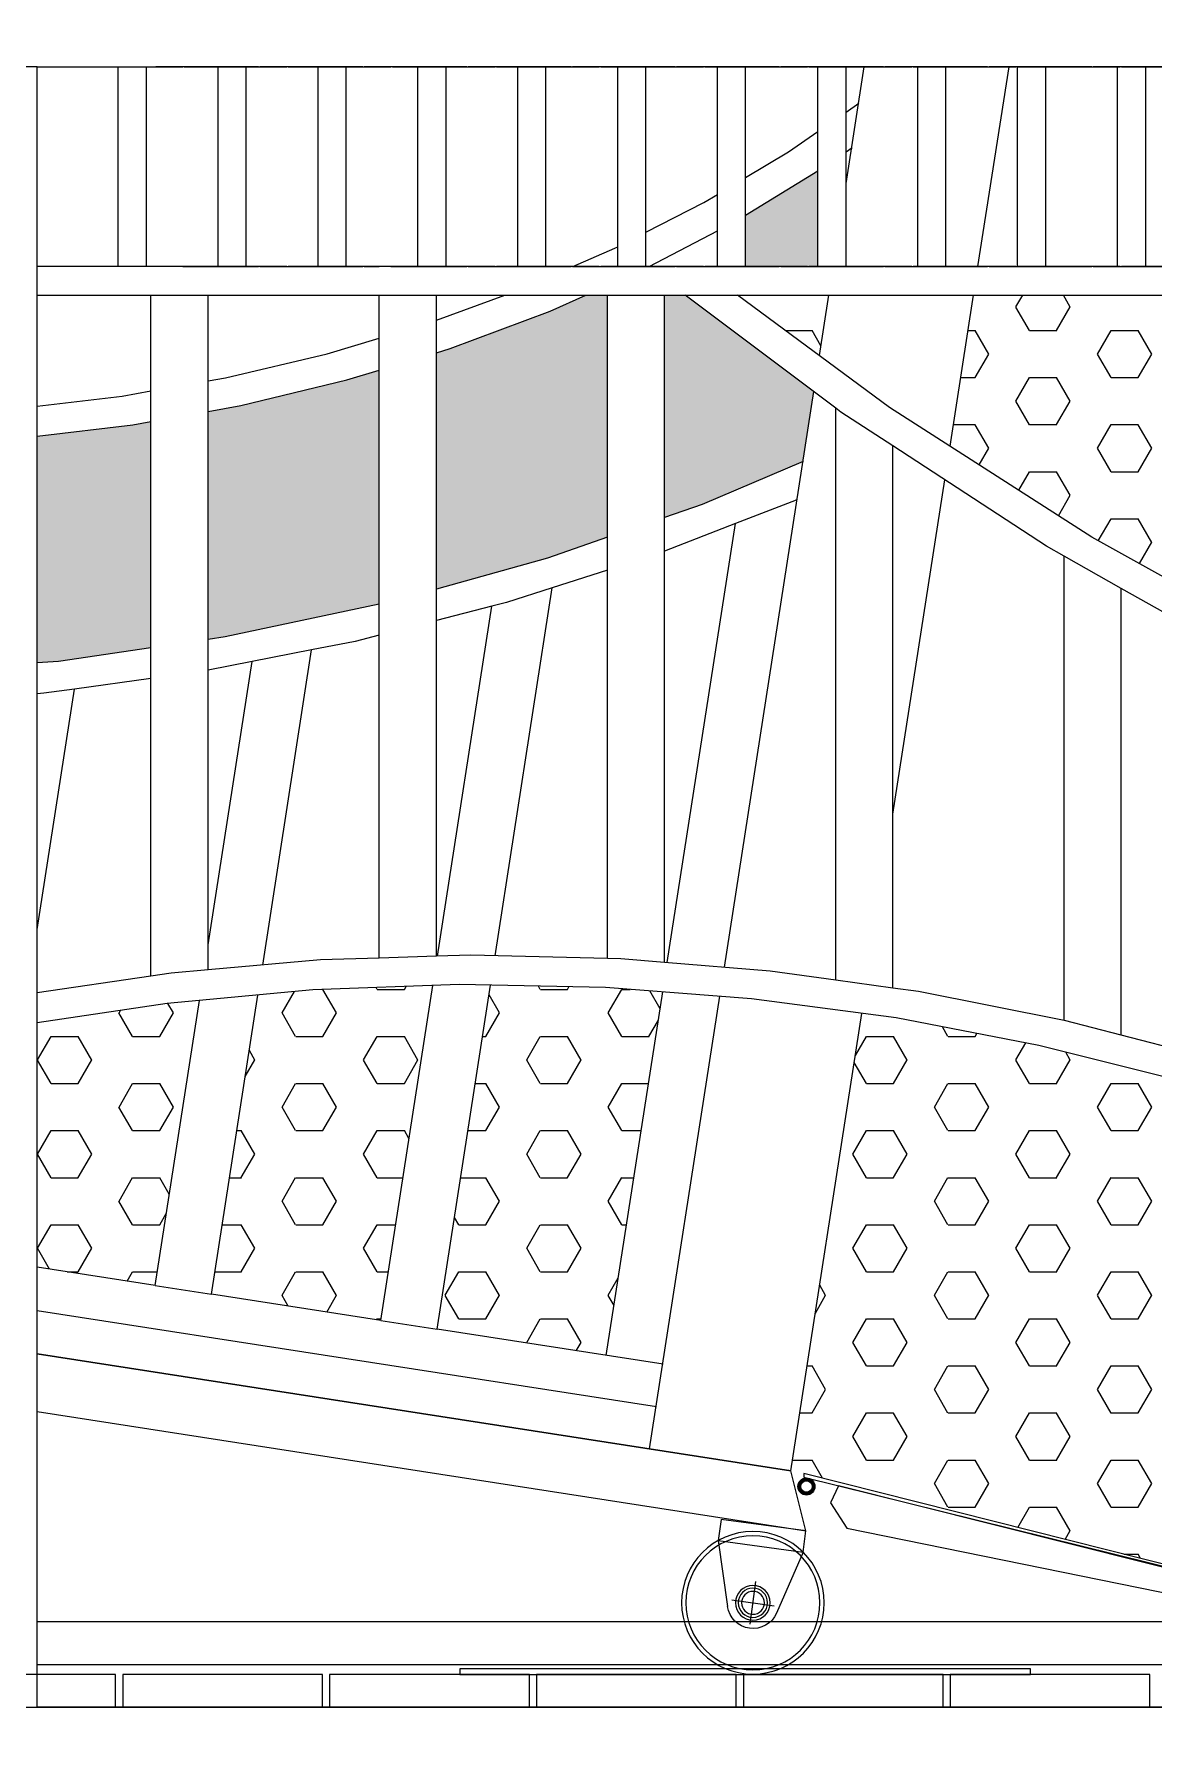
# Model space of a CAD drawing. Extents: x 396092 to 455492, y 17293 to 132793.
# Drawn here: x 406870 to 407654, y 59858 to 61064 of the extents above; entities that cross this region are included whole.
import ezdxf

# ---------------------------------------------------------------- set-up
doc = ezdxf.new("R2010")
doc.units = 0
doc.header["$LTSCALE"] = 1000
doc.header["$MEASUREMENT"] = 0
doc.linetypes.add('CENTER2', pattern=[28.575, 19.05, -3.175, 3.175, -3.175])
doc.linetypes.add('XCI-800-CUT$0$XST-800-LIGHT FOUNDATION OUTLINE$0$302-11-002$0$Goss_EUL phase 1$0${ Wide Dash }', pattern=[0])
for name, color, linetype in [('L-struct-elev-18', 4, 'Continuous'), ('MU', 34, 'Continuous'), ('W-FLOAT_BOWL浮筒', 253, 'Continuous'), ('W-STEEL_FRAME钢架', 3, 'Continuous'), ('W-WOOD_FLOOR木地板', 30, 'Continuous'), ('螺栓', 146, 'Continuous')]:
    doc.layers.add(name, color=color, linetype=linetype)
pattern_1 = [(0, (119873.977, 11692.743), (0, 32.99556), [19.05, -38.1]), (120, (119873.977, 11692.743), (-28.574993, -16.49778), [19.05, -38.1]), (60, (119893.027, 11692.743), (-28.574993, 16.49778), [19.05, -38.1])]

# ---------------------------------------------------------------- blocks, each defined once
blk = doc.blocks.new('*U4')
at = {"layer": 'W-WOOD_FLOOR木地板'}
blk.add_lwpolyline([(-70, -11.5), (70, -11.5), (70, 11.5), (-70, 11.5)], close=True, dxfattribs=at)
blk = doc.blocks.new('滚轮支架_-LEFT')
at = {"color": 3, "linetype": 'CENTER2'}
for p, q in [((0, 65), (0, 35)), ((-15, 50), (15, 50))]:
    blk.add_line(p, q, dxfattribs=at)
for p, q in [((-30, 10), (-17.3, 54.9)), ((30, 10), (17.3, 54.9))]:
    blk.add_line(p, q)
blk.add_lwpolyline([(-30, 10), (30, 10), (30, -5), (-30, -5)], close=True)
blk.add_circle((0, 50), 8)
blk.add_arc((0, 50), 18, 15.7697, 164.2303)
blk = doc.blocks.new('滚轮')
for radius in [50, 47, 12.2, 10.3]:
    blk.add_circle((0, 0), radius)

msp = doc.modelspace()

# ---------------------------------------------------------------- hatches: boundary and pattern name
h = msp.add_hatch()
h.set_pattern_fill('HEX', color=8, scale=20)
h.set_pattern_definition(pattern_1)
h.paths.add_polyline_path([(405075, 60796), (404988.3, 60845.4), (404898.2, 60889.9), (404804.9, 60929.5), (404709, 60963.7), (404611, 60992.6), (404511.2, 61016), (404410.1, 61033.8), (404308.2, 61045.9), (404205.9, 61052.2), (404113.7, 61052.7), (404049.3, 60637.9), (405500.9, 60412.4), (405442.8, 60485.3), (405379.2, 60555), (405310.2, 60621.3), (405236.3, 60683.7), (405157.8, 60742)])
h.paths.add_polyline_path([(405578.6, 61195), (405514.9, 61256.7), (405456, 61321.5), (405420.5, 61366), (404677, 61481.5), (404770.4, 61387.4), (404896.4, 61275.8), (405030.9, 61171.2), (405173.1, 61074.1), (405322.3, 60985), (405477.9, 60904.2), (405639.2, 60832.2), (405805.4, 60769.3), (405975.7, 60715.8), (406149.3, 60671.9), (406325.4, 60637.8), (406438.7, 60622.4), (406552.5, 60613.4), (406771.5, 60617.2), (406771.5, 60776.6), (406701.5, 60773.4), (406596.7, 60777.1), (406501.9, 60785.7), (406407.6, 60799.3), (406314.2, 60818.1), (406222.2, 60841.8), (406131.8, 60870.5), (406043.6, 60903.9), (405957.8, 60941.9), (405874.9, 60984.4), (405795.2, 61031.1), (405719, 61082), (405646.7, 61136.7)])
h.paths.add_polyline_path([(406771.5, 61106.4), (407092.1, 61106.4), (405453.7, 61360.9), (405491.8, 61314.7), (405554.4, 61248.5), (405622.1, 61185.7), (405694.6, 61126.8), (405771.5, 61072), (405852.4, 61021.5), (405937, 60975.6), (406024.9, 60934.4), (406115.6, 60898.3), (406208.8, 60867.4), (406303.9, 60841.8), (406400.5, 60821.6), (406498.2, 60806.9), (406596.4, 60797.9), (406771.5, 60797.7)])
h.paths.add_polyline_path([(406951.3, 60792.3), (406938.5, 60790), (406871.5, 60782), (406871.5, 60623.2), (406886.4, 60624.1), (406951.3, 60633.7)])
h.paths.add_polyline_path([(407111.3, 60828.4), (407088.6, 60821.5), (407014.3, 60803.6), (406991.3, 60799.5), (406991.3, 60639.6), (407003.2, 60641.4), (407111.3, 60664.2)])
h.paths.add_polyline_path([(407271.3, 60881), (407256.1, 60881), (407231, 60869.8), (407160.9, 60843.6), (407151.3, 60840.6), (407151.3, 60674.9), (407229.3, 60696.6), (407271.3, 60711.2)])
h.paths.add_polyline_path([(407325.8, 60881), (407311.3, 60881), (407311.3, 60725.1), (407337.6, 60734.3), (407408.2, 60764.2), (407415.9, 60813.3)])
h.paths.add_polyline_path([(407418.7, 60968), (407368.1, 60937), (407368.1, 60901), (407391.7, 60901), (407411.5, 60901), (407418.7, 60901)])
h = msp.add_hatch()
h.set_pattern_fill('HEX', color=8, scale=20)
h.set_pattern_definition(pattern_1)
h.paths.add_polyline_path([(407426.4, 60881), (407362.3, 60881), (407419.8, 60838.6)])
h.paths.add_polyline_path([(408156.7, 60842.4), (408114.8, 60881), (407527.8, 60881), (407511.4, 60775.1), (407610.7, 60711.3), (407759.6, 60628.6), (407915, 60554.5), (408076.2, 60489.3), (408231.5, 60437.1), (408231.5, 60782.6), (408224.8, 60787.4)])
h.paths.add_polyline_path([(408231.5, 60881), (408148.4, 60881), (408193.1, 60841.1), (408231.5, 60811.3)], flags=17)
h.paths.add_polyline_path([(408037.5, 60178.4), (407950.9, 60224), (407860.8, 60264.6), (407767.6, 60300.1), (407671.7, 60330.3), (407573.5, 60355), (407473.5, 60374.2), (407449.6, 60377.4), (407399.8, 60056.7), (407404.8, 60044.3, -0.393592), (407408.8, 60051.4), (407409, 60054.8), (407820.8, 59951), (408231.5, 59951), (408231.5, 60046.5), (408198.4, 60073.2), (408120.1, 60128.1)])
h.paths.add_polyline_path([(407310, 60392.5), (407269.9, 60395.5), (407189.3, 60397.1), (407151.8, 60156), (407270.4, 60137.6)])
h.paths.add_polyline_path([(407148.8, 60396.9), (407064.7, 60393.9), (407026.3, 60390.3), (406993.7, 60180.5), (407112.3, 60162.1)])
h.paths.add_polyline_path([(406985.2, 60386.5), (406962.7, 60384.4), (406871.5, 60370.7), (406871.5, 60199.5), (406954.2, 60186.7)])
h = msp.add_hatch(color=256)
h.paths.add_polyline_path([(407404.7, 60045.8, 1), (407416.7, 60045.6, 1)])
h.paths.add_polyline_path([(407414.7, 60045.7, -1), (407406.7, 60045.8, -1)], flags=16)

# ---------------------------------------------------------------- linework, layer by layer
at = {"color": 4, "lineweight": 25, "elevation": 0}
msp.add_lwpolyline([(407408.8, 60052.3), (407967.6, 59914), (407967.6, 59914), (407409, 60054.8), (407408.8, 60052.3)], dxfattribs=at)
at = {"color": 5, "lineweight": 25, "elevation": 0}
msp.add_lwpolyline([(407439, 60016.5), (407918.1, 59919), (407920.8, 59923.8), (407433.1, 60046.2), (407427.6, 60034.2), (407439, 60016.5)], dxfattribs=at)
msp.add_lwpolyline([(407167.7, 59914), (407567.7, 59914), (407567.7, 59918), (407167.7, 59918)], close=True)
at = {"layer": 'L-struct-elev-18', "linetype": 'XCI-800-CUT$0$XST-800-LIGHT FOUNDATION OUTLINE$0$302-11-002$0$Goss_EUL phase 1$0${ Wide Dash }'}
msp.add_line((406871.5, 60098.3), (407410.4, 60014.6), dxfattribs=at)
msp.add_lwpolyline([(407410.4, 60014.6), (407399.8, 60056.7), (406871.5, 60138.8)], dxfattribs=at)
at = {"layer": 'MU', "color": 37}
for p, q in [((406871.5, 61041), (406771.5, 61041)), ((406871.5, 60901), (406871.5, 61041)), ((406871.5, 61041), (406954.7, 61041)), ((406928.4, 60901), (406928.4, 61041)), ((406948.1, 60901), (406948.1, 61041)), ((406953.7, 61041), (406973.5, 61041)), ((406974.5, 61041), (406954.7, 61041)), ((407026.7, 61041), (406973.5, 61041)), ((406974.5, 61041), (407027.7, 61041)), ((406998.4, 60901), (406998.4, 61041)), ((407018.1, 60901), (407018.1, 61041)), ((407026.7, 61041), (407046.5, 61041)), ((407047.5, 61041), (407027.7, 61041)), ((407099.7, 61041), (407046.5, 61041)), ((407047.5, 61041), (407100.7, 61041)), ((407068.4, 60901), (407068.4, 61041)), ((407088.1, 60901), (407088.1, 61041)), ((407099.7, 61041), (407119.5, 61041)), ((407120.5, 61041), (407100.7, 61041)), ((407172.7, 61041), (407119.5, 61041)), ((407120.5, 61041), (407173.7, 61041)), ((407138.4, 60901), (407138.4, 61041)), ((407158.1, 60901), (407158.1, 61041)), ((407172.7, 61041), (407192.5, 61041)), ((407193.5, 61041), (407173.7, 61041)), ((407245.7, 61041), (407192.5, 61041)), ((407193.5, 61041), (407246.7, 61041)), ((407208.4, 60901), (407208.4, 61041)), ((407228.1, 60901), (407228.1, 61041)), ((407245.7, 61041), (407265.5, 61041)), ((407266.5, 61041), (407246.7, 61041)), ((407318.7, 61041), (407265.5, 61041)), ((407266.5, 61041), (407319.7, 61041)), ((407278.4, 60901), (407278.4, 61041)), ((407298.1, 60901), (407298.1, 61041)), ((407318.7, 61041), (407338.5, 61041)), ((407339.5, 61041), (407319.7, 61041)), ((407391.7, 61041), (407338.5, 61041)), ((407339.5, 61041), (407392.7, 61041)), ((407348.4, 60901), (407348.4, 61041)), ((407368.1, 60901), (407368.1, 61041)), ((407391.7, 61041), (407411.5, 61041)), ((407412.5, 61041), (407392.7, 61041)), ((407464.7, 61041), (407411.5, 61041)), ((407412.5, 61041), (407465.7, 61041)), ((407418.7, 60901), (407418.7, 61041)), ((407438.5, 60901), (407438.5, 61041)), ((407464.7, 61041), (407484.5, 61041)), ((407485.5, 61041), (407465.7, 61041)), ((407537.7, 61041), (407484.5, 61041)), ((407485.5, 61041), (407538.7, 61041)), ((407488.7, 60901), (407488.7, 61041)), ((407508.5, 60901), (407508.5, 61041)), ((407537.7, 61041), (407557.5, 61041)), ((407558.5, 61041), (407538.7, 61041)), ((407610.7, 61041), (407557.5, 61041)), ((407558.5, 61041), (407611.7, 61041)), ((407558.7, 60901), (407558.7, 61041)), ((407578.5, 60901), (407578.5, 61041)), ((407610.7, 61041), (407630.5, 61041)), ((407631.5, 61041), (407611.7, 61041)), ((407628.7, 60901), (407628.7, 61041)), ((407683.7, 61041), (407630.5, 61041)), ((407631.5, 61041), (407684.7, 61041)), ((407648.5, 60901), (407648.5, 61041)), ((406871.5, 60881), (406871.5, 60901)), ((406951.3, 60901), (406871.5, 60901)), ((406954.7, 60901), (406951.3, 60901)), ((406973.5, 60901), (406953.7, 60901)), ((406974.5, 60901), (406954.7, 60901)), ((406973.5, 60901), (407026.7, 60901)), ((406991.3, 60901), (406974.5, 60901)), ((407027.7, 60901), (406991.3, 60901)), ((407046.5, 60901), (407026.7, 60901)), ((407027.7, 60901), (407047.5, 60901)), ((407046.5, 60901), (407099.7, 60901)), ((407100.7, 60901), (407047.5, 60901)), ((407119.5, 60901), (407099.7, 60901)), ((407100.7, 60901), (407111.3, 60901)), ((407120.5, 60901), (407111.3, 60901)), ((407119.5, 60901), (407172.7, 60901)), ((407151.3, 60901), (407120.5, 60901)), ((407173.7, 60901), (407151.3, 60901)), ((407192.5, 60901), (407172.7, 60901)), ((407173.7, 60901), (407193.5, 60901)), ((407192.5, 60901), (407245.7, 60901)), ((407246.7, 60901), (407193.5, 60901)), ((407265.5, 60901), (407245.7, 60901)), ((407246.7, 60901), (407266.5, 60901)), ((407265.5, 60901), (407318.7, 60901)), ((407271.3, 60901), (407266.5, 60901)), ((407299.2, 60901), (407271.3, 60901)), ((407319.7, 60901), (407299.2, 60901)), ((407338.5, 60901), (407318.7, 60901)), ((407319.7, 60901), (407339.5, 60901)), ((407338.5, 60901), (407391.7, 60901)), ((407392.7, 60901), (407339.5, 60901)), ((407411.5, 60901), (407391.7, 60901)), ((407392.7, 60901), (407412.5, 60901)), ((407411.5, 60901), (407464.7, 60901)), ((407465.7, 60901), (407412.5, 60901)), ((407484.5, 60901), (407464.7, 60901)), ((407465.7, 60901), (407485.5, 60901)), ((407484.5, 60901), (407537.7, 60901)), ((407538.7, 60901), (407485.5, 60901)), ((407557.5, 60901), (407537.7, 60901)), ((407538.7, 60901), (407558.5, 60901)), ((407557.5, 60901), (407610.7, 60901)), ((407611.7, 60901), (407558.5, 60901)), ((407630.5, 60901), (407610.7, 60901)), ((407611.7, 60901), (407631.5, 60901)), ((407630.5, 60901), (407683.7, 60901)), ((407684.7, 60901), (407631.5, 60901)), ((406871.5, 60391.8), (406871.5, 60881)), ((406871.5, 60881), (406951.3, 60881)), ((406951.3, 60403.5), (406951.3, 60881)), ((406951.3, 60881), (406991.3, 60881)), ((406991.3, 60407.9), (406991.3, 60881)), ((406991.3, 60881), (407111.3, 60881)), ((407111.3, 60416.2), (407111.3, 60881)), ((407111.3, 60881), (407151.3, 60881)), ((407151.3, 60417.5), (407151.3, 60881)), ((407151.3, 60881), (407271.3, 60881)), ((407271.3, 60415.9), (407271.3, 60881)), ((407271.3, 60881), (407311.3, 60881)), ((407311.3, 60413.2), (407311.3, 60881)), ((407311.3, 60881), (407325.8, 60881)), ((407431.3, 60801.7), (407325.8, 60881)), ((407325.8, 60881), (407362.3, 60881)), ((407469, 60802.2), (407362.3, 60881)), ((407362.3, 60881), (408114.8, 60881)), ((407434.9, 60798.9), (407431.3, 60801.7)), ((407431.3, 60400.7), (407431.3, 60801.7)), ((407471.3, 60775.2), (407434.9, 60798.9)), ((407610.7, 60711.3), (407469, 60802.2)), ((407471.3, 60395.2), (407471.3, 60775.2)), ((407578.9, 60704.9), (407471.3, 60775.2)), ((407591.3, 60697.9), (407578.9, 60704.9)), ((407759.6, 60628.6), (407610.7, 60711.3)), ((407631.3, 60675.4), (407591.3, 60697.9)), ((407591.3, 60372.4), (407591.3, 60697.9)), ((407631.3, 60362.1), (407631.3, 60675.4)), ((407730.4, 60619.4), (407631.3, 60675.4)), ((407070.1, 60414.9), (406991.3, 60407.9)), ((407111.3, 60416.2), (407070.1, 60414.9)), ((407151.3, 60417.5), (407111.3, 60416.2)), ((407175.4, 60418.3), (407151.3, 60417.5)), ((407271.3, 60415.9), (407175.4, 60418.3)), ((407280.6, 60415.7), (407271.3, 60415.9)), ((407311.3, 60413.2), (407280.6, 60415.7)), ((407385.4, 60407.1), (407311.3, 60413.2)), ((406951.3, 60403.5), (406871.5, 60391.8)), ((406965.4, 60405.6), (406951.3, 60403.5)), ((406991.3, 60407.9), (406965.4, 60405.6)), ((407431.3, 60400.7), (407385.4, 60407.1)), ((407471.3, 60395.2), (407431.3, 60400.7)), ((406871.5, 60370.7), (406871.5, 60391.8)), ((407064.7, 60393.9), (406962.7, 60384.4)), ((407167.3, 60397.6), (407064.7, 60393.9)), ((407269.9, 60395.5), (407167.3, 60397.6)), ((407372.1, 60387.7), (407269.9, 60395.5)), ((407473.5, 60374.2), (407372.1, 60387.7)), ((407489.3, 60392.7), (407471.3, 60395.2)), ((407591.3, 60372.4), (407489.3, 60392.7)), ((406962.7, 60384.4), (406871.5, 60370.7)), ((406871.5, 59951), (406871.5, 60370.7)), ((407573.5, 60355), (407473.5, 60374.2)), ((407591.7, 60372.4), (407591.3, 60372.4)), ((407631.3, 60362.1), (407591.7, 60372.4)), ((407671.7, 60330.3), (407573.5, 60355)), ((407692.2, 60346.3), (407631.3, 60362.1)), ((406871.5, 59921), (406871.5, 59951)), ((406871.5, 59951), (408340.5, 59951)), ((406871.5, 59891), (406871.5, 59921)), ((406871.5, 59921), (409471.5, 59921)), ((406771.5, 59891), (406871.5, 59891)), ((409471.5, 59891), (406871.5, 59891))]:
    msp.add_line(p, q, dxfattribs=at)
at = {"layer": 'MU', "color": 32, "true_color": 0xcd6928}
for p, q in [((407438.5, 60959.3), (407451.2, 61041)), ((407438.5, 61009.3), (407447.5, 61015.5)), ((407398.1, 60981.4), (407418.7, 60995.6)), ((407368.1, 60963.5), (407398.1, 60981.4)), ((407438.5, 60981.4), (407442.7, 60984.4)), ((407368.1, 60937), (407418.7, 60968)), ((407298.1, 60925), (407338.7, 60945.9)), ((407338.7, 60945.9), (407348.4, 60951.6)), ((407300.5, 60901), (407348.4, 60926.1)), ((407246.9, 60901), (407276.4, 60913.8)), ((407276.4, 60913.8), (407278.4, 60914.9)), ((407151.3, 60863.4), (407199.2, 60881)), ((407160.9, 60843.6), (407231, 60869.8)), ((407231, 60869.8), (407256.1, 60881)), ((407419.8, 60838.6), (407426.4, 60881)), ((407074.8, 60839.9), (407111.3, 60850.9)), ((407003.6, 60823.1), (407074.8, 60839.9)), ((407151.3, 60840.6), (407160.9, 60843.6)), ((406991.3, 60820.9), (407003.6, 60823.1)), ((407014.3, 60803.6), (407088.6, 60821.5)), ((407088.6, 60821.5), (407111.3, 60828.4)), ((406871.5, 60803.1), (406931.1, 60810.2)), ((406931.1, 60810.2), (406951.3, 60813.8)), ((407353.2, 60409.8), (407415.9, 60813.3)), ((406991.3, 60799.5), (407014.3, 60803.6)), ((406871.5, 60782), (406938.5, 60790)), ((406938.5, 60790), (406951.3, 60792.3)), ((407408.5, 60764.3), (407337.6, 60734.3)), ((407403.4, 60737.3), (407361, 60720.8)), ((407404.1, 60737.6), (407403.4, 60737.3)), ((407404.4, 60737.8), (407404.1, 60737.6)), ((407337.6, 60734.3), (407311.3, 60725.1)), ((407361, 60720.8), (407311.3, 60701.5)), ((407313.2, 60413), (407361, 60720.8)), ((407271.3, 60711.2), (407229.3, 60696.6)), ((407229.3, 60696.6), (407151.3, 60674.9)), ((407271.3, 60688.2), (407232.6, 60675.7)), ((407111.3, 60664.2), (407003.2, 60641.4)), ((407200.4, 60665.4), (407190.1, 60662.8)), ((407192.5, 60417.8), (407232.6, 60675.7)), ((407232.6, 60675.7), (407200.4, 60665.4)), ((407190.1, 60662.8), (407151.3, 60652.8)), ((407152, 60417.5), (407190.1, 60662.8)), ((407003.2, 60641.4), (406991.3, 60639.6)), ((407111.3, 60642.5), (407094.5, 60638.2)), ((406951.3, 60633.7), (406886.4, 60624.1)), ((407063.9, 60632.2), (407022.1, 60624)), ((407029.6, 60411.3), (407063.9, 60632.2)), ((407094.5, 60638.2), (407063.9, 60632.2)), ((406886.4, 60624.1), (406871.5, 60623.2)), ((406991.3, 60425.5), (407022.1, 60624)), ((407022.1, 60624), (406991.3, 60618)), ((406871.5, 60436.3), (406897.7, 60604.8)), ((406897.7, 60604.8), (406876.2, 60601.8)), ((406951.3, 60612.2), (406897.7, 60604.8)), ((406876.2, 60601.8), (406871.5, 60601.5)), ((406993.7, 60180.5), (407026.3, 60390.3)), ((407112.3, 60162.1), (407148.8, 60396.9)), ((407151.8, 60156), (407189.3, 60397.1)), ((407270.4, 60137.6), (407310, 60392.5)), ((407300.7, 60072.1), (407350, 60389.4)), ((406954.2, 60186.7), (406985.2, 60386.5)), ((406954.2, 60186.7), (406871.5, 60199.5)), ((406954.2, 60186.7), (406993.7, 60180.5)), ((407112.3, 60162.1), (406993.7, 60180.5)), ((406871.5, 60169.2), (407305.6, 60101.7)), ((407112.3, 60162.1), (407151.8, 60156)), ((407310.2, 60131.4), (407151.8, 60156)), ((407399.8, 60056.7), (406871.5, 60138.8))]:
    msp.add_line(p, q, dxfattribs=at)
for points in [[(407530.9, 60901), (407552.7, 61041)], [(407511.4, 60775.1), (407527.8, 60881)], [(407471.3, 60517.1), (407507.7, 60751.4)], [(407399.8, 60056.7), (407449.6, 60377.4)], [(406871.5, 60138.8), (407399.8, 60056.7)]]:
    msp.add_lwpolyline(points, dxfattribs=at)
at = {"layer": 'W-STEEL_FRAME钢架', "elevation": 3000}
msp.add_lwpolyline([(415731.5, 59791), (406061.5, 59791), (406061.5, 59891), (440561.5, 59891), (440561.5, 59791), (438391.5, 59791)], dxfattribs=at)
at = {"layer": '螺栓'}
for radius in [6, 4]:
    msp.add_circle((407410.7, 60045.7, 0), radius, dxfattribs=at)

# ---------------------------------------------------------------- block references
at = {"xscale": -1}
for name, p, rotation in [('滚轮', (407373.2, 59964.2), 352.2691213343918), ('滚轮支架_-LEFT', (407380, 60013.7), 172.2691213343917), ('滚轮支架_-LEFT', (407380, 60013.7), 172.2691213343917)]:
    msp.add_blockref(name, p, dxfattribs=dict(at, rotation=rotation))
at = {"layer": 'W-FLOAT_BOWL浮筒', "color": 0, "linetype": 'ByBlock', "lineweight": -2, "transparency": 16777216}
for p in [(406856.5, 59902.5, 3000), (407001.5, 59902.5, 3000), (407146.5, 59902.5, 3000), (407291.5, 59902.5, 3000), (407436.5, 59902.5, 3000), (407581.5, 59902.5, 3000)]:
    msp.add_blockref('*U4', p, dxfattribs=at)

doc.saveas('drawing.dxf')
